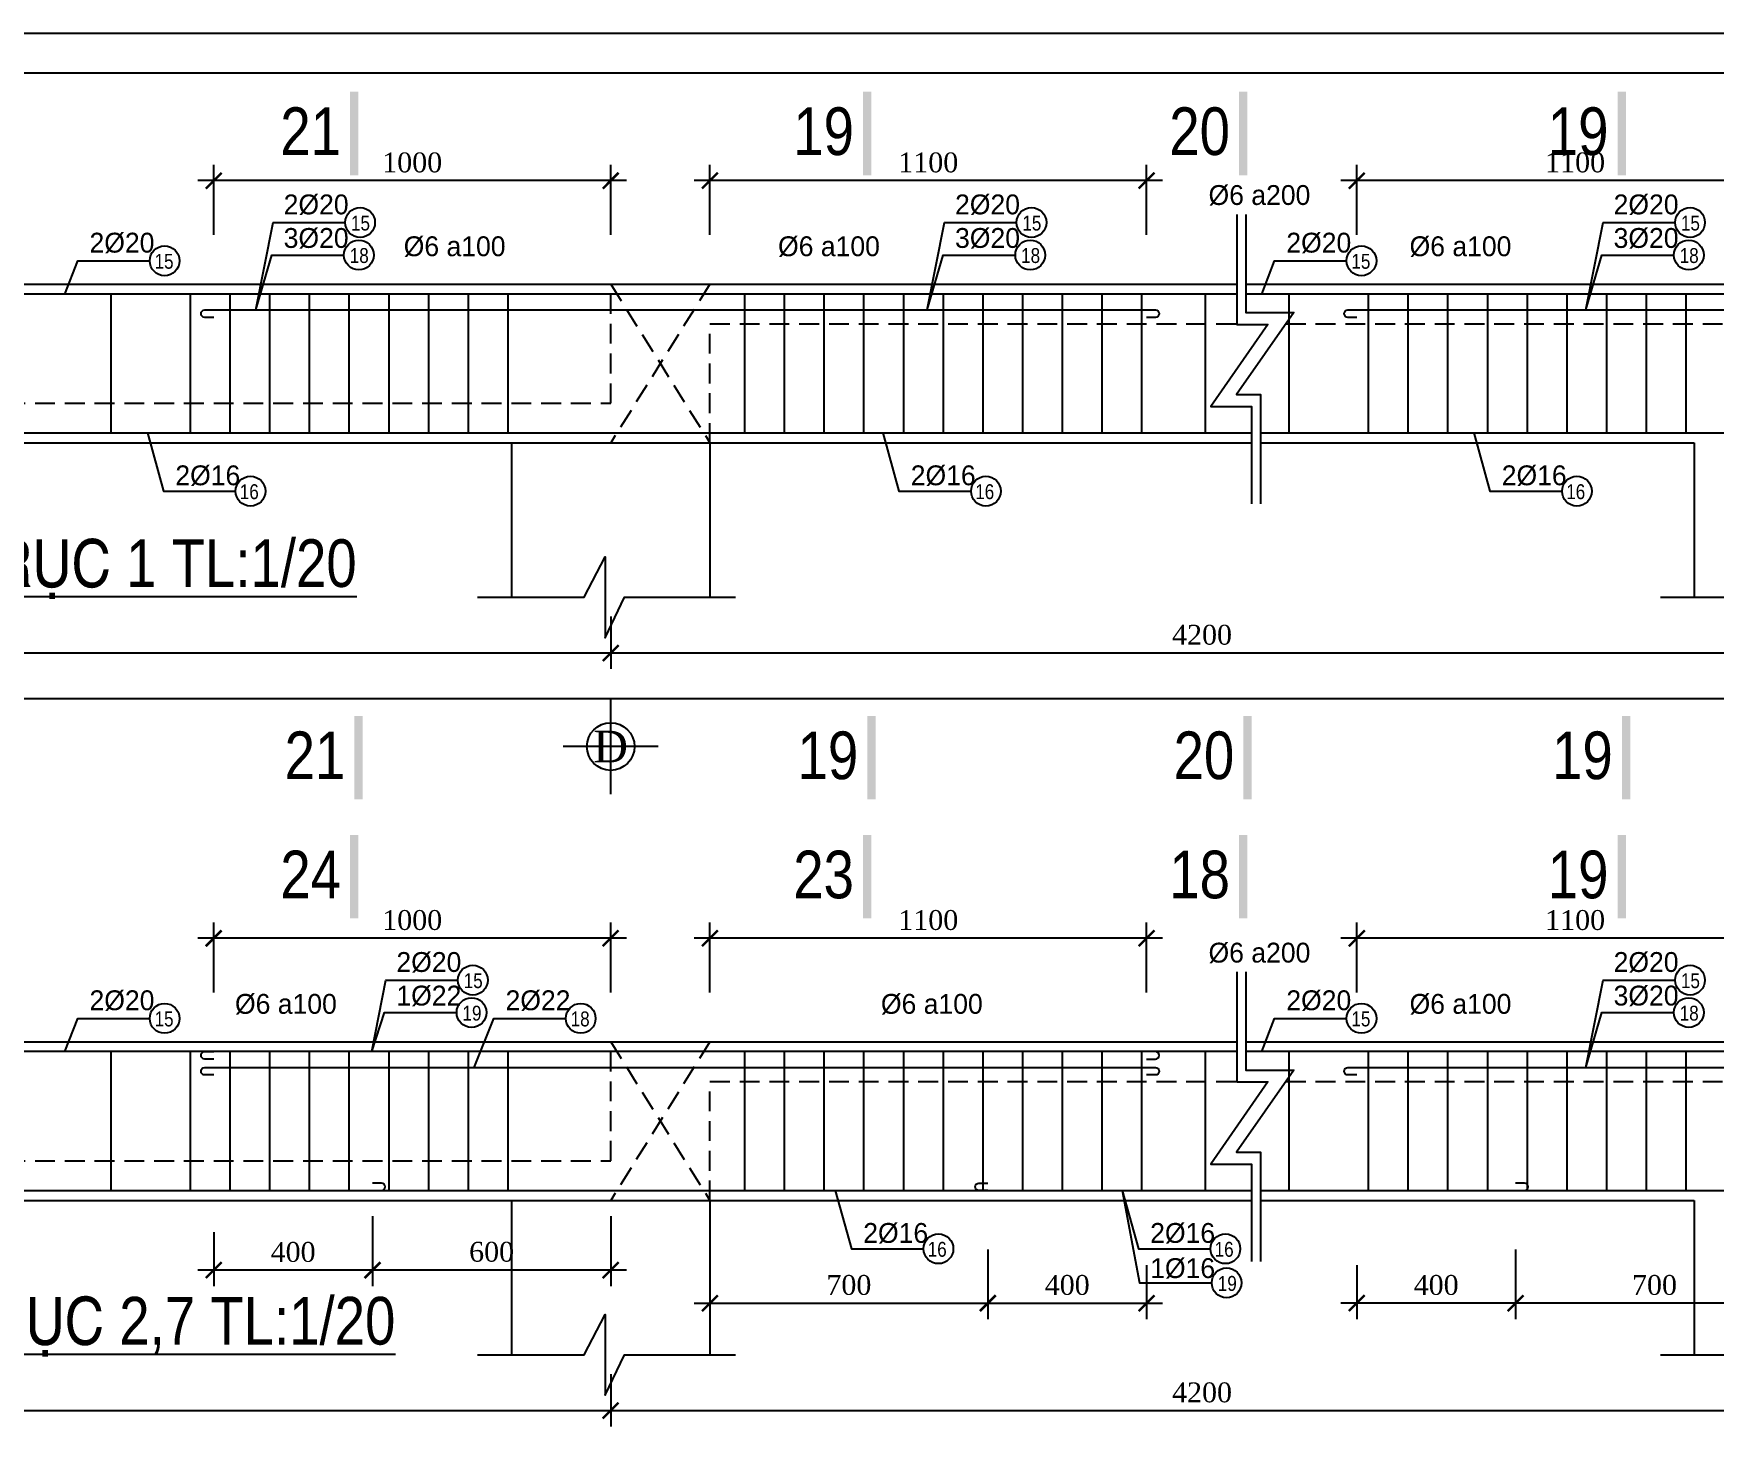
# Model space of a CAD drawing. Extents: x 394 to 4263, y -2056 to 752.
# Drawn here: x 3869.5 to 4081.2, y 574.6 to 751.9 of the extents above; entities that cross this region are included whole.
import ezdxf
from ezdxf.enums import TextEntityAlignment as Align

# ---------------------------------------------------------------- set-up
doc = ezdxf.new("R2010")
doc.units = 0
doc.header["$MEASUREMENT"] = 0
doc.linetypes.add('CENTER2', pattern=[1.125, 0.75, -0.125, 0.125, -0.125])
doc.linetypes.add('HIDDEN', pattern=[0.375, 0.25, -0.125])
doc.layers.get('0').update_dxf_attribs({"linetype": 'CONTINUOUS'})
doc.layers.get('DEFPOINTS').update_dxf_attribs({"linetype": 'CONTINUOUS'})
for name, color, linetype in [('DAI', 3, 'CONTINUOUS'), ('DIM', 1, 'CONTINUOUS'), ('DUT', 7, 'CENTER2'), ('MOTAAR', 1, 'CONTINUOUS'), ('TEXT', 7, 'CONTINUOUS'), ('THEP', 6, 'CONTINUOUS'), ('TU1', 9, 'CONTINUOUS'), ('TUONG', 7, 'CONTINUOUS')]:
    doc.layers.add(name, color=color, linetype=linetype)
doc.styles.add('DIM-NEW', font='')
doc.styles.add('style1', font='')
doc.styles.add('T2', font='')
doc.styles.get('DIM-NEW').set_extended_font_data('VNI-Helve-Condense')
doc.styles.get('style1').set_extended_font_data('VNI-Goudy')
doc.styles.get('T2').set_extended_font_data('VNI-Times')
doc.dimstyles.new('TL20', dxfattribs={"dimtxt": 2.5, "dimasz": 2, "dimexe": 2, "dimexo": 2, "dimgap": 1, "dimtad": 1, "dimdec": 0, "dimlfac": 20, "dimzin": 0, "dimdsep": 46, "dimtxsty": 'T2', "dimblk": 'ARCHTICK', "dimcen": 2.5, "dimdle": 2, "dimclrd": 1, "dimclre": 1, "dimclrt": 2, "dimadec": 0, "dimazin": 0, "dimtfac": 1, "dimtdec": 0, "dimtix": 1, "dimtofl": 0, "dimtmove": 0, "dimatfit": 0, "dimldrblk": 'ARCHTICK', "dimfxl": 1, "dimtolj": 1, "dimtzin": 0, "dimlwd": -1, "dimlwe": -1, "dimarcsym": 0})

# ---------------------------------------------------------------- blocks, each defined once
blk = doc.blocks.new('_ARCHTICK')
at = {"color": 0, "linetype": 'ByBlock', "const_width": 0.15}
blk.add_lwpolyline([(-0.5, -0.5), (0.5, 0.5)], dxfattribs=at)
blk = doc.blocks.new('*D4')
at = {"layer": 'DEFPOINTS', "color": 0, "transparency": 16777216}
for p in [(4036.2, 733.36), (4036.2, 724.55), (4091.2, 724.55)]:
    blk.add_point(p, dxfattribs=at)
at = {"layer": 'TUONG', "color": 1, "transparency": 16777216}
for p, q in [((4036.2, 726.55), (4036.2, 735.36)), ((4091.2, 726.55), (4091.2, 735.36)), ((4093.2, 733.36), (4034.2, 733.36))]:
    blk.add_line(p, q, dxfattribs=at)
at = {"layer": 'TUONG', "color": 1, "transparency": 16777216, "xscale": 2, "yscale": 2, "zscale": 2, "rotation": 180}
blk.add_blockref('_ARCHTICK', (4036.2, 733.36), dxfattribs=at)
at = {"layer": 'TUONG', "color": 1, "transparency": 16777216, "xscale": 2, "yscale": 2, "zscale": 2}
blk.add_blockref('_ARCHTICK', (4091.2, 733.36), dxfattribs=at)
at = {"layer": 'TUONG', "color": 2, "transparency": 16777216, "insert": (4063.7, 735.64), "char_height": 2.5, "attachment_point": 5, "style": 'T2'}
blk.add_mtext('\\A1;1100', dxfattribs=at)
blk = doc.blocks.new('*D3')
at = {"layer": 'DEFPOINTS', "color": 0, "transparency": 16777216}
for p in [(3892.23, 733.36), (3892.23, 724.55), (3942.23, 724.55)]:
    blk.add_point(p, dxfattribs=at)
at = {"layer": 'TUONG', "color": 1, "transparency": 16777216}
for p, q in [((3892.23, 726.55), (3892.23, 735.36)), ((3942.23, 726.55), (3942.23, 735.36)), ((3944.23, 733.36), (3890.23, 733.36))]:
    blk.add_line(p, q, dxfattribs=at)
at = {"layer": 'TUONG', "color": 1, "transparency": 16777216, "xscale": 2, "yscale": 2, "zscale": 2, "rotation": 180}
blk.add_blockref('_ARCHTICK', (3892.23, 733.36), dxfattribs=at)
at = {"layer": 'TUONG', "color": 1, "transparency": 16777216, "xscale": 2, "yscale": 2, "zscale": 2}
blk.add_blockref('_ARCHTICK', (3942.23, 733.36), dxfattribs=at)
at = {"layer": 'TUONG', "color": 2, "transparency": 16777216, "insert": (3917.23, 735.64), "char_height": 2.5, "attachment_point": 5, "style": 'T2'}
blk.add_mtext('\\A1;1000', dxfattribs=at)
blk = doc.blocks.new('*D2')
at = {"layer": 'DEFPOINTS', "color": 0, "transparency": 16777216}
for p in [(3954.73, 733.36), (3954.73, 724.55), (4009.73, 724.55)]:
    blk.add_point(p, dxfattribs=at)
at = {"layer": 'TUONG', "color": 1, "transparency": 16777216}
for p, q in [((3954.73, 726.55), (3954.73, 735.36)), ((4009.73, 726.55), (4009.73, 735.36)), ((4011.73, 733.36), (3952.73, 733.36))]:
    blk.add_line(p, q, dxfattribs=at)
at = {"layer": 'TUONG', "color": 1, "transparency": 16777216, "xscale": 2, "yscale": 2, "zscale": 2, "rotation": 180}
blk.add_blockref('_ARCHTICK', (3954.73, 733.36), dxfattribs=at)
at = {"layer": 'TUONG', "color": 1, "transparency": 16777216, "xscale": 2, "yscale": 2, "zscale": 2}
blk.add_blockref('_ARCHTICK', (4009.73, 733.36), dxfattribs=at)
at = {"layer": 'TUONG', "color": 2, "transparency": 16777216, "insert": (3982.23, 735.64), "char_height": 2.5, "attachment_point": 5, "style": 'T2'}
blk.add_mtext('\\A1;1100', dxfattribs=at)
blk = doc.blocks.new('truc2')
at = {"layer": 'MOTAAR'}
for p, q in [((0, -15), (0, 0)), ((7.5, -7.5), (-7.5, -7.5))]:
    blk.add_line(p, q, dxfattribs=at)
blk.add_lwpolyline([(0, -3.5), (0, -1.84)], dxfattribs=at)
blk.add_circle((0, -7.5), 3.75, dxfattribs=at)
at = {"layer": 'TEXT', "style": 'T2'}
blk.add_attdef('1', text='', height=5, dxfattribs=at).set_placement((0, -7.5), align=Align.MIDDLE_CENTER)
blk = doc.blocks.new('*D10')
at = {"layer": 'DEFPOINTS', "color": 0, "transparency": 16777216}
for p in [(3942.23, 680.47), (4091.2, 680.47), (4091.2, 673.87)]:
    blk.add_point(p, dxfattribs=at)
at = {"layer": 'TUONG', "color": 1, "transparency": 16777216}
for p, q in [((3942.23, 678.47), (3942.23, 671.87)), ((4091.2, 678.47), (4091.2, 671.87)), ((3940.23, 673.87), (4093.2, 673.87))]:
    blk.add_line(p, q, dxfattribs=at)
at = {"layer": 'TUONG', "color": 1, "transparency": 16777216, "xscale": 2, "yscale": 2, "zscale": 2, "rotation": 180}
blk.add_blockref('_ARCHTICK', (3942.23, 673.87), dxfattribs=at)
at = {"layer": 'TUONG', "color": 1, "transparency": 16777216, "xscale": 2, "yscale": 2, "zscale": 2}
blk.add_blockref('_ARCHTICK', (4091.2, 673.87), dxfattribs=at)
at = {"layer": 'TUONG', "color": 2, "transparency": 16777216, "insert": (4016.71, 676.15), "char_height": 2.5, "attachment_point": 5, "style": 'T2'}
blk.add_mtext('\\A1;4200', dxfattribs=at)
blk = doc.blocks.new('*D9')
at = {"layer": 'DEFPOINTS', "color": 0, "transparency": 16777216}
for p in [(3742.23, 680.47), (3942.23, 680.47), (3942.23, 673.87)]:
    blk.add_point(p, dxfattribs=at)
at = {"layer": 'TUONG', "color": 1, "transparency": 16777216}
for p, q in [((3742.23, 678.47), (3742.23, 671.87)), ((3942.23, 678.47), (3942.23, 671.87)), ((3740.23, 673.87), (3944.23, 673.87))]:
    blk.add_line(p, q, dxfattribs=at)
at = {"layer": 'TUONG', "color": 1, "transparency": 16777216, "xscale": 2, "yscale": 2, "zscale": 2, "rotation": 180}
blk.add_blockref('_ARCHTICK', (3742.23, 673.87), dxfattribs=at)
at = {"layer": 'TUONG', "color": 1, "transparency": 16777216, "xscale": 2, "yscale": 2, "zscale": 2}
blk.add_blockref('_ARCHTICK', (3942.23, 673.87), dxfattribs=at)
at = {"layer": 'TUONG', "color": 2, "transparency": 16777216, "insert": (3842.23, 676.15), "char_height": 2.5, "attachment_point": 5, "style": 'T2'}
blk.add_mtext('\\A1;4000', dxfattribs=at)
blk = doc.blocks.new('*D19')
at = {"layer": 'DEFPOINTS', "color": 0, "transparency": 16777216}
for p in [(3433.65, 677.79), (4251.92, 677.79), (3433.65, 668.09)]:
    blk.add_point(p, dxfattribs=at)
at = {"layer": 'TUONG', "color": 1, "transparency": 16777216}
for p, q in [((3433.65, 675.79), (3433.65, 666.09)), ((4251.92, 675.79), (4251.92, 666.09)), ((4253.92, 668.09), (3431.65, 668.09))]:
    blk.add_line(p, q, dxfattribs=at)
at = {"layer": 'TUONG', "color": 1, "transparency": 16777216, "xscale": 2, "yscale": 2, "zscale": 2, "rotation": 180}
blk.add_blockref('_ARCHTICK', (3433.65, 668.09), dxfattribs=at)
at = {"layer": 'TUONG', "color": 1, "transparency": 16777216, "xscale": 2, "yscale": 2, "zscale": 2}
blk.add_blockref('_ARCHTICK', (4251.92, 668.09), dxfattribs=at)
at = {"layer": 'TUONG', "color": 2, "transparency": 16777216, "insert": (3842.78, 670.37), "char_height": 2.5, "attachment_point": 5, "style": 'T2'}
blk.add_mtext('\\A1;20800', dxfattribs=at)
blk = doc.blocks.new('*D51')
at = {"layer": 'DEFPOINTS', "color": 0, "transparency": 16777216}
for p in [(3433.65, 582.37), (4251.92, 582.37), (3433.65, 572.67)]:
    blk.add_point(p, dxfattribs=at)
at = {"layer": 'TUONG', "color": 1, "transparency": 16777216}
for p, q in [((3433.65, 580.37), (3433.65, 570.67)), ((4251.92, 580.37), (4251.92, 570.67)), ((4253.92, 572.67), (3431.65, 572.67))]:
    blk.add_line(p, q, dxfattribs=at)
at = {"layer": 'TUONG', "color": 1, "transparency": 16777216, "xscale": 2, "yscale": 2, "zscale": 2, "rotation": 180}
blk.add_blockref('_ARCHTICK', (3433.65, 572.67), dxfattribs=at)
at = {"layer": 'TUONG', "color": 1, "transparency": 16777216, "xscale": 2, "yscale": 2, "zscale": 2}
blk.add_blockref('_ARCHTICK', (4251.92, 572.67), dxfattribs=at)
at = {"layer": 'TUONG', "color": 2, "transparency": 16777216, "insert": (3842.78, 574.95), "char_height": 2.5, "attachment_point": 5, "style": 'T2'}
blk.add_mtext('\\A1;20800', dxfattribs=at)
blk = doc.blocks.new('*D48')
at = {"layer": 'DEFPOINTS', "color": 0, "transparency": 16777216}
for p in [(3742.23, 585.06), (3942.23, 585.06), (3942.23, 578.45)]:
    blk.add_point(p, dxfattribs=at)
at = {"layer": 'TUONG', "color": 1, "transparency": 16777216}
for p, q in [((3742.23, 583.06), (3742.23, 576.45)), ((3942.23, 583.06), (3942.23, 576.45)), ((3740.23, 578.45), (3944.23, 578.45))]:
    blk.add_line(p, q, dxfattribs=at)
at = {"layer": 'TUONG', "color": 1, "transparency": 16777216, "xscale": 2, "yscale": 2, "zscale": 2, "rotation": 180}
blk.add_blockref('_ARCHTICK', (3742.23, 578.45), dxfattribs=at)
at = {"layer": 'TUONG', "color": 1, "transparency": 16777216, "xscale": 2, "yscale": 2, "zscale": 2}
blk.add_blockref('_ARCHTICK', (3942.23, 578.45), dxfattribs=at)
at = {"layer": 'TUONG', "color": 2, "transparency": 16777216, "insert": (3842.23, 580.73), "char_height": 2.5, "attachment_point": 5, "style": 'T2'}
blk.add_mtext('\\A1;4000', dxfattribs=at)
blk = doc.blocks.new('*D47')
at = {"layer": 'DEFPOINTS', "color": 0, "transparency": 16777216}
for p in [(3942.23, 585.06), (4091.2, 585.06), (4091.2, 578.45)]:
    blk.add_point(p, dxfattribs=at)
at = {"layer": 'TUONG', "color": 1, "transparency": 16777216}
for p, q in [((3942.23, 583.06), (3942.23, 576.45)), ((4091.2, 583.06), (4091.2, 576.45)), ((3940.23, 578.45), (4093.2, 578.45))]:
    blk.add_line(p, q, dxfattribs=at)
at = {"layer": 'TUONG', "color": 1, "transparency": 16777216, "xscale": 2, "yscale": 2, "zscale": 2, "rotation": 180}
blk.add_blockref('_ARCHTICK', (3942.23, 578.45), dxfattribs=at)
at = {"layer": 'TUONG', "color": 1, "transparency": 16777216, "xscale": 2, "yscale": 2, "zscale": 2}
blk.add_blockref('_ARCHTICK', (4091.2, 578.45), dxfattribs=at)
at = {"layer": 'TUONG', "color": 2, "transparency": 16777216, "insert": (4016.71, 580.73), "char_height": 2.5, "attachment_point": 5, "style": 'T2'}
blk.add_mtext('\\A1;4200', dxfattribs=at)
blk = doc.blocks.new('*D38')
at = {"layer": 'DEFPOINTS', "color": 0, "transparency": 16777216}
for p in [(3954.73, 637.94), (3954.73, 629.13), (4009.73, 629.13)]:
    blk.add_point(p, dxfattribs=at)
at = {"layer": 'TUONG', "color": 1, "transparency": 16777216}
for p, q in [((3954.73, 631.13), (3954.73, 639.94)), ((4009.73, 631.13), (4009.73, 639.94)), ((4011.73, 637.94), (3952.73, 637.94))]:
    blk.add_line(p, q, dxfattribs=at)
at = {"layer": 'TUONG', "color": 1, "transparency": 16777216, "xscale": 2, "yscale": 2, "zscale": 2, "rotation": 180}
blk.add_blockref('_ARCHTICK', (3954.73, 637.94), dxfattribs=at)
at = {"layer": 'TUONG', "color": 1, "transparency": 16777216, "xscale": 2, "yscale": 2, "zscale": 2}
blk.add_blockref('_ARCHTICK', (4009.73, 637.94), dxfattribs=at)
at = {"layer": 'TUONG', "color": 2, "transparency": 16777216, "insert": (3982.23, 640.22), "char_height": 2.5, "attachment_point": 5, "style": 'T2'}
blk.add_mtext('\\A1;1100', dxfattribs=at)
blk = doc.blocks.new('*D37')
at = {"layer": 'DEFPOINTS', "color": 0, "transparency": 16777216}
for p in [(3892.23, 637.94), (3892.23, 629.13), (3942.23, 629.13)]:
    blk.add_point(p, dxfattribs=at)
at = {"layer": 'TUONG', "color": 1, "transparency": 16777216}
for p, q in [((3892.23, 631.13), (3892.23, 639.94)), ((3942.23, 631.13), (3942.23, 639.94)), ((3944.23, 637.94), (3890.23, 637.94))]:
    blk.add_line(p, q, dxfattribs=at)
at = {"layer": 'TUONG', "color": 1, "transparency": 16777216, "xscale": 2, "yscale": 2, "zscale": 2, "rotation": 180}
blk.add_blockref('_ARCHTICK', (3892.23, 637.94), dxfattribs=at)
at = {"layer": 'TUONG', "color": 1, "transparency": 16777216, "xscale": 2, "yscale": 2, "zscale": 2}
blk.add_blockref('_ARCHTICK', (3942.23, 637.94), dxfattribs=at)
at = {"layer": 'TUONG', "color": 2, "transparency": 16777216, "insert": (3917.23, 640.22), "char_height": 2.5, "attachment_point": 5, "style": 'T2'}
blk.add_mtext('\\A1;1000', dxfattribs=at)
blk = doc.blocks.new('*D36')
at = {"layer": 'DEFPOINTS', "color": 0, "transparency": 16777216}
for p in [(4036.2, 637.94), (4036.2, 629.13), (4091.2, 629.13)]:
    blk.add_point(p, dxfattribs=at)
at = {"layer": 'TUONG', "color": 1, "transparency": 16777216}
for p, q in [((4036.2, 631.13), (4036.2, 639.94)), ((4091.2, 631.13), (4091.2, 639.94)), ((4093.2, 637.94), (4034.2, 637.94))]:
    blk.add_line(p, q, dxfattribs=at)
at = {"layer": 'TUONG', "color": 1, "transparency": 16777216, "xscale": 2, "yscale": 2, "zscale": 2, "rotation": 180}
blk.add_blockref('_ARCHTICK', (4036.2, 637.94), dxfattribs=at)
at = {"layer": 'TUONG', "color": 1, "transparency": 16777216, "xscale": 2, "yscale": 2, "zscale": 2}
blk.add_blockref('_ARCHTICK', (4091.2, 637.94), dxfattribs=at)
at = {"layer": 'TUONG', "color": 2, "transparency": 16777216, "insert": (4063.7, 640.22), "char_height": 2.5, "attachment_point": 5, "style": 'T2'}
blk.add_mtext('\\A1;1100', dxfattribs=at)
blk = doc.blocks.new('*D140')
at = {"layer": 'DEFPOINTS', "color": 0, "transparency": 16777216}
for p in [(3892.23, 602.93), (3912.23, 602.93), (3892.23, 596.14)]:
    blk.add_point(p, dxfattribs=at)
at = {"layer": 'TUONG', "color": 1, "transparency": 16777216}
for p, q in [((3892.23, 600.93), (3892.23, 594.14)), ((3912.23, 600.93), (3912.23, 594.14)), ((3914.23, 596.14), (3890.23, 596.14))]:
    blk.add_line(p, q, dxfattribs=at)
at = {"layer": 'TUONG', "color": 1, "transparency": 16777216, "xscale": 2, "yscale": 2, "zscale": 2, "rotation": 180}
blk.add_blockref('_ARCHTICK', (3892.23, 596.14), dxfattribs=at)
at = {"layer": 'TUONG', "color": 1, "transparency": 16777216, "xscale": 2, "yscale": 2, "zscale": 2}
blk.add_blockref('_ARCHTICK', (3912.23, 596.14), dxfattribs=at)
at = {"layer": 'TUONG', "color": 2, "transparency": 16777216, "insert": (3902.23, 598.42), "char_height": 2.5, "attachment_point": 5, "style": 'T2'}
blk.add_mtext('\\A1;400', dxfattribs=at)
blk = doc.blocks.new('*D141')
at = {"layer": 'DEFPOINTS', "color": 0, "transparency": 16777216}
for p in [(3912.23, 604.93), (3942.23, 604.93), (3912.23, 596.14)]:
    blk.add_point(p, dxfattribs=at)
at = {"layer": 'TUONG', "color": 1, "transparency": 16777216}
for p, q in [((3912.23, 602.93), (3912.23, 594.14)), ((3942.23, 602.93), (3942.23, 594.14)), ((3944.23, 596.14), (3910.23, 596.14))]:
    blk.add_line(p, q, dxfattribs=at)
at = {"layer": 'TUONG', "color": 1, "transparency": 16777216, "xscale": 2, "yscale": 2, "zscale": 2, "rotation": 180}
blk.add_blockref('_ARCHTICK', (3912.23, 596.14), dxfattribs=at)
at = {"layer": 'TUONG', "color": 1, "transparency": 16777216, "xscale": 2, "yscale": 2, "zscale": 2}
blk.add_blockref('_ARCHTICK', (3942.23, 596.14), dxfattribs=at)
at = {"layer": 'TUONG', "color": 2, "transparency": 16777216, "insert": (3927.23, 598.44), "char_height": 2.5, "attachment_point": 5, "style": 'T2'}
blk.add_mtext('\\A1;600', dxfattribs=at)
blk = doc.blocks.new('*D143')
at = {"layer": 'DEFPOINTS', "color": 0, "transparency": 16777216}
for p in [(3989.73, 598.76), (4009.73, 598.76), (4009.73, 591.98)]:
    blk.add_point(p, dxfattribs=at)
at = {"layer": 'TUONG', "color": 1, "transparency": 16777216}
for p, q in [((3989.73, 596.76), (3989.73, 589.98)), ((4009.73, 596.76), (4009.73, 589.98)), ((3987.73, 591.98), (4011.73, 591.98))]:
    blk.add_line(p, q, dxfattribs=at)
at = {"layer": 'TUONG', "color": 1, "transparency": 16777216, "xscale": 2, "yscale": 2, "zscale": 2, "rotation": 180}
blk.add_blockref('_ARCHTICK', (3989.73, 591.98), dxfattribs=at)
at = {"layer": 'TUONG', "color": 1, "transparency": 16777216, "xscale": 2, "yscale": 2, "zscale": 2}
blk.add_blockref('_ARCHTICK', (4009.73, 591.98), dxfattribs=at)
at = {"layer": 'TUONG', "color": 2, "transparency": 16777216, "insert": (3999.73, 594.26), "char_height": 2.5, "attachment_point": 5, "style": 'T2'}
blk.add_mtext('\\A1;400', dxfattribs=at)
blk = doc.blocks.new('*D142')
at = {"layer": 'DEFPOINTS', "color": 0, "transparency": 16777216}
for p in [(3954.73, 600.76), (3989.73, 600.76), (3989.73, 591.98)]:
    blk.add_point(p, dxfattribs=at)
at = {"layer": 'TUONG', "color": 1, "transparency": 16777216}
for p, q in [((3954.73, 598.76), (3954.73, 589.98)), ((3989.73, 598.76), (3989.73, 589.98)), ((3952.73, 591.98), (3991.73, 591.98))]:
    blk.add_line(p, q, dxfattribs=at)
at = {"layer": 'TUONG', "color": 1, "transparency": 16777216, "xscale": 2, "yscale": 2, "zscale": 2, "rotation": 180}
blk.add_blockref('_ARCHTICK', (3954.73, 591.98), dxfattribs=at)
at = {"layer": 'TUONG', "color": 1, "transparency": 16777216, "xscale": 2, "yscale": 2, "zscale": 2}
blk.add_blockref('_ARCHTICK', (3989.73, 591.98), dxfattribs=at)
at = {"layer": 'TUONG', "color": 2, "transparency": 16777216, "insert": (3972.23, 594.26), "char_height": 2.5, "attachment_point": 5, "style": 'T2'}
blk.add_mtext('\\A1;700', dxfattribs=at)
blk = doc.blocks.new('*D145')
at = {"layer": 'DEFPOINTS', "color": 0, "transparency": 16777216}
for p in [(4036.2, 598.76), (4056.2, 598.76), (4036.2, 591.98)]:
    blk.add_point(p, dxfattribs=at)
at = {"layer": 'TUONG', "color": 1, "transparency": 16777216}
for p, q in [((4036.2, 596.76), (4036.2, 589.98)), ((4056.2, 596.76), (4056.2, 589.98)), ((4058.2, 591.98), (4034.2, 591.98))]:
    blk.add_line(p, q, dxfattribs=at)
at = {"layer": 'TUONG', "color": 1, "transparency": 16777216, "xscale": 2, "yscale": 2, "zscale": 2, "rotation": 180}
blk.add_blockref('_ARCHTICK', (4036.2, 591.98), dxfattribs=at)
at = {"layer": 'TUONG', "color": 1, "transparency": 16777216, "xscale": 2, "yscale": 2, "zscale": 2}
blk.add_blockref('_ARCHTICK', (4056.2, 591.98), dxfattribs=at)
at = {"layer": 'TUONG', "color": 2, "transparency": 16777216, "insert": (4046.2, 594.26), "char_height": 2.5, "attachment_point": 5, "style": 'T2'}
blk.add_mtext('\\A1;400', dxfattribs=at)
blk = doc.blocks.new('*D144')
at = {"layer": 'DEFPOINTS', "color": 0, "transparency": 16777216}
for p in [(4056.2, 600.76), (4091.2, 600.76), (4056.2, 591.98)]:
    blk.add_point(p, dxfattribs=at)
at = {"layer": 'TUONG', "color": 1, "transparency": 16777216}
for p, q in [((4056.2, 598.76), (4056.2, 589.98)), ((4091.2, 598.76), (4091.2, 589.98)), ((4093.2, 591.98), (4054.2, 591.98))]:
    blk.add_line(p, q, dxfattribs=at)
at = {"layer": 'TUONG', "color": 1, "transparency": 16777216, "xscale": 2, "yscale": 2, "zscale": 2, "rotation": 180}
blk.add_blockref('_ARCHTICK', (4056.2, 591.98), dxfattribs=at)
at = {"layer": 'TUONG', "color": 1, "transparency": 16777216, "xscale": 2, "yscale": 2, "zscale": 2}
blk.add_blockref('_ARCHTICK', (4091.2, 591.98), dxfattribs=at)
at = {"layer": 'TUONG', "color": 2, "transparency": 16777216, "insert": (4073.7, 594.26), "char_height": 2.5, "attachment_point": 5, "style": 'T2'}
blk.add_mtext('\\A1;700', dxfattribs=at)

msp = doc.modelspace()

# ---------------------------------------------------------------- linework, layer by layer
at = {"layer": 'DAI'}
for p, q in [((3879.308, 701.58), (3879.308, 719.08)), ((3889.308, 701.58), (3889.308, 719.08)), ((3894.308, 701.58), (3894.308, 719.08)), ((3899.308, 701.58), (3899.308, 719.08)), ((3904.308, 701.58), (3904.308, 719.08)), ((3909.308, 701.58), (3909.308, 719.08)), ((3914.308, 701.58), (3914.308, 719.08)), ((3919.308, 701.58), (3919.308, 719.08)), ((3924.308, 701.58), (3924.308, 719.08)), ((3929.308, 701.58), (3929.308, 719.08)), ((3959.132, 701.58), (3959.132, 719.08)), ((3964.132, 701.58), (3964.132, 719.08)), ((3969.132, 701.58), (3969.132, 719.08)), ((3974.132, 701.58), (3974.132, 719.08)), ((3979.132, 701.58), (3979.132, 719.08)), ((3984.132, 701.58), (3984.132, 719.08)), ((3989.132, 701.58), (3989.132, 719.08)), ((3994.132, 701.58), (3994.132, 719.08)), ((3999.132, 701.58), (3999.132, 719.08)), ((4004.132, 701.58), (4004.132, 719.08)), ((4009.132, 701.58), (4009.132, 719.08)), ((4017.132, 701.58), (4017.132, 719.08)), ((4027.689, 701.58), (4027.689, 719.08)), ((4037.689, 701.58), (4037.689, 719.08)), ((4042.689, 701.58), (4042.689, 719.08)), ((4047.689, 701.58), (4047.689, 719.08)), ((4052.689, 701.58), (4052.689, 719.08)), ((4057.689, 701.58), (4057.689, 719.08)), ((4062.689, 701.58), (4062.689, 719.08)), ((4067.689, 701.58), (4067.689, 719.08)), ((4072.689, 701.58), (4072.689, 719.08)), ((4077.689, 701.58), (4077.689, 719.08)), ((3879.308, 606.162), (3879.308, 623.662)), ((3889.308, 606.162), (3889.308, 623.662)), ((3894.308, 606.162), (3894.308, 623.662)), ((3899.308, 606.162), (3899.308, 623.662)), ((3904.308, 606.162), (3904.308, 623.662)), ((3909.308, 606.162), (3909.308, 623.662)), ((3914.308, 606.162), (3914.308, 623.662)), ((3919.308, 606.162), (3919.308, 623.662)), ((3924.308, 606.162), (3924.308, 623.662)), ((3929.308, 606.162), (3929.308, 623.662)), ((3959.132, 606.162), (3959.132, 623.662)), ((3964.132, 606.162), (3964.132, 623.662)), ((3969.132, 606.162), (3969.132, 623.662)), ((3974.132, 606.162), (3974.132, 623.662)), ((3979.132, 606.162), (3979.132, 623.662)), ((3984.132, 606.162), (3984.132, 623.662)), ((3989.132, 606.162), (3989.132, 623.662)), ((3994.132, 606.162), (3994.132, 623.662)), ((3999.132, 606.162), (3999.132, 623.662)), ((4004.132, 606.162), (4004.132, 623.662)), ((4009.132, 606.162), (4009.132, 623.662)), ((4017.132, 606.162), (4017.132, 623.662)), ((4027.689, 606.162), (4027.689, 623.662)), ((4037.689, 606.162), (4037.689, 623.662)), ((4042.689, 606.162), (4042.689, 623.662)), ((4047.689, 606.162), (4047.689, 623.662)), ((4052.689, 606.162), (4052.689, 623.662)), ((4057.689, 606.162), (4057.689, 623.662)), ((4062.689, 606.162), (4062.689, 623.662)), ((4067.689, 606.162), (4067.689, 623.662)), ((4072.689, 606.162), (4072.689, 623.662)), ((4077.689, 606.162), (4077.689, 623.662))]:
    msp.add_line(p, q, dxfattribs=at)
at = {"layer": 'DUT', "linetype": 'HIDDEN', "ltscale": 10}
for p, q in [((3942.228, 720.33), (3954.728, 700.33)), ((3954.728, 720.33), (3942.228, 700.33)), ((3954.728, 624.912), (3942.228, 604.912)), ((3942.228, 624.912), (3954.728, 604.912))]:
    msp.add_line(p, q, dxfattribs=at)
for points in [[(3742.228, 720.33), (3742.228, 705.33), (3837.228, 705.33), (3837.228, 715.33), (3847.228, 715.33), (3847.228, 705.33), (3942.228, 705.33), (3942.228, 720.33)], [(3929.728, 700.33), (3929.728, 700.33), (3954.728, 700.33), (3954.728, 715.33), (4021.098, 715.33)], [(4027.273, 715.33), (4091.2, 715.33), (4091.2, 700.33), (4103.7, 700.33), (4103.7, 715.33), (4172.884, 715.33)], [(3742.228, 624.912), (3742.228, 609.912), (3837.228, 609.912), (3837.228, 619.912), (3847.228, 619.912), (3847.228, 609.912), (3942.228, 609.912), (3942.228, 624.912)], [(3929.728, 604.912), (3929.728, 604.912), (3954.728, 604.912), (3954.728, 619.912), (4021.098, 619.912)], [(4027.273, 619.912), (4091.2, 619.912), (4091.2, 604.912), (4103.7, 604.912), (4103.7, 619.912), (4172.884, 619.912)]]:
    msp.add_lwpolyline(points, dxfattribs=at)
at = {"layer": 'TEXT', "ltscale": 10}
msp.add_lwpolyline([(3421.933, 157.88), (4262.933, 157.88), (4262.933, 751.88), (3421.933, 751.88)], close=True, dxfattribs=at)
for points in [[(3909.409, 734.049), (3910.459, 734.049), (3909.409, 744.549), (3910.459, 744.549)], [(3974.016, 734.049), (3975.066, 734.049), (3974.016, 744.549), (3975.066, 744.549)], [(4021.375, 734.049), (4022.425, 734.049), (4021.375, 744.549), (4022.425, 744.549)], [(4069.052, 734.049), (4070.102, 734.049), (4069.052, 744.549), (4070.102, 744.549)], [(3909.949, 655.441), (3910.999, 655.441), (3909.949, 665.941), (3910.999, 665.941)], [(3974.555, 655.441), (3975.605, 655.441), (3974.555, 665.941), (3975.605, 665.941)], [(4021.915, 655.441), (4022.965, 655.441), (4021.915, 665.941), (4022.965, 665.941)], [(4069.591, 655.441), (4070.641, 655.441), (4069.591, 665.941), (4070.641, 665.941)], [(3909.409, 640.433), (3910.459, 640.433), (3909.409, 650.933), (3910.459, 650.933)], [(3974.016, 640.433), (3975.066, 640.433), (3974.016, 650.933), (3975.066, 650.933)], [(4021.375, 640.433), (4022.425, 640.433), (4021.375, 650.933), (4022.425, 650.933)], [(4069.052, 640.433), (4070.102, 640.433), (4069.052, 650.933), (4070.102, 650.933)]]:
    msp.add_trace(points, dxfattribs=at)
at = {"layer": 'THEP', "ltscale": 10}
msp.add_lwpolyline([(3426.933, 162.88), (4257.933, 162.88), (4257.933, 746.88), (3426.933, 746.88)], close=True, dxfattribs=at)
for points in [[(4021.098, 719.08), (3661.242, 719.08)], [(4172.884, 719.08), (4022.244, 719.08)], [(3663.083, 701.58), (4022.939, 701.58)], [(4024.086, 701.58), (4174.725, 701.58)], [(4021.098, 623.662), (3661.242, 623.662)], [(4172.884, 623.662), (4022.244, 623.662)], [(3663.083, 606.162), (4022.939, 606.162)], [(4024.086, 606.162), (4174.725, 606.162)]]:
    msp.add_lwpolyline(points, dxfattribs=at)
for points in [[(3892.228, 716.142), (3891.101, 716.142, -1), (3891.101, 717.08), (3892.228, 717.08), (3953.478, 717.08), (4009.728, 717.08), (4010.856, 717.08, -1), (4010.856, 716.142), (4009.728, 716.142)], [(4036.2, 716.142), (4035.072, 716.142, -1), (4035.072, 717.08), (4036.2, 717.08), (4102.45, 717.08), (4158.7, 717.08), (4159.827, 717.08, -1), (4159.827, 716.142), (4158.7, 716.142)], [(3892.228, 622.724), (3891.101, 622.724, -1), (3891.101, 623.662), (3892.228, 623.662)], [(4009.728, 622.724), (4010.856, 622.724, 1), (4010.856, 623.662), (4009.728, 623.662)], [(3892.228, 620.724), (3891.101, 620.724, -1), (3891.101, 621.662), (3892.228, 621.662), (3953.478, 621.662), (4009.728, 621.662), (4010.856, 621.662, -1), (4010.856, 620.724), (4009.728, 620.724)], [(4036.2, 620.724), (4035.072, 620.724, -1), (4035.072, 621.662), (4036.2, 621.662), (4102.45, 621.662), (4158.7, 621.662), (4159.827, 621.662, -1), (4159.827, 620.724), (4158.7, 620.724)], [(3912.228, 606.162), (3913.356, 606.162, 1), (3913.356, 607.099), (3912.228, 607.099)], [(3989.728, 606.162), (3988.601, 606.162, -1), (3988.601, 607.099), (3989.728, 607.099)], [(4056.2, 606.162), (4057.327, 606.162, 1), (4057.327, 607.099), (4056.2, 607.099)]]:
    msp.add_lwpolyline(points, format="xyb", dxfattribs=at)
at = {"layer": 'TU1', "lineweight": -2, "ltscale": 10}
for points in [[(3897.545, 717.08), (3899.716, 728.087), (3908.792, 728.087)], [(3982.105, 717.08), (3984.277, 728.087), (3993.352, 728.087)], [(4065.053, 717.08), (4067.225, 728.087), (4076.3, 728.087)], [(3873.483, 719.08), (3875.099, 723.269), (3884.174, 723.269)], [(3897.545, 717.08), (3899.561, 723.996), (3908.637, 723.996)], [(3982.105, 717.08), (3984.122, 723.996), (3993.197, 723.996)], [(4024.225, 719.08), (4025.841, 723.269), (4034.916, 723.269)], [(4065.053, 717.08), (4067.07, 723.996), (4076.145, 723.996)], [(3883.879, 701.58), (3885.916, 694.253), (3894.991, 694.253)], [(3976.506, 701.58), (3978.543, 694.253), (3987.619, 694.253)], [(4050.944, 701.58), (4052.98, 694.253), (4062.056, 694.253)], [(3912.137, 623.662), (3913.914, 632.668), (3922.989, 632.668)], [(4065.053, 621.662), (4067.225, 632.668), (4076.3, 632.668)], [(3873.483, 623.662), (3875.099, 627.851), (3884.174, 627.851)], [(3912.137, 623.662), (3913.759, 628.578), (3922.834, 628.578)], [(3925.03, 621.662), (3927.503, 627.851), (3936.578, 627.851)], [(4024.225, 623.662), (4025.841, 627.851), (4034.916, 627.851)], [(4065.053, 621.662), (4067.07, 628.578), (4076.145, 628.578)], [(3970.522, 606.162), (3972.559, 598.835), (3981.634, 598.835)], [(4006.663, 606.162), (4008.855, 594.541), (4017.93, 594.541)], [(4006.663, 606.162), (4008.7, 598.835), (4017.775, 598.835)]]:
    msp.add_lwpolyline(points, dxfattribs=at)
at = {"layer": 'TU1', "ltscale": 10}
for centre in [(3910.667, 728.087), (3995.227, 728.087), (4078.175, 728.087), (3886.049, 723.269), (3910.512, 723.996), (3995.072, 723.996), (4036.791, 723.269), (4078.02, 723.996), (3896.866, 694.253), (3989.494, 694.253), (4063.931, 694.253), (3924.864, 632.668), (4078.175, 632.668), (3886.049, 627.851), (3924.709, 628.578), (3938.453, 627.851), (4036.791, 627.851), (4078.02, 628.578), (3983.509, 598.835), (4019.65, 598.835), (4019.805, 594.541)]:
    msp.add_circle(centre, 1.875, dxfattribs=at)
at = {"layer": 'TUONG'}
for p, q in [((3661.242, 720.33), (4021.098, 720.33)), ((4022.244, 720.33), (4172.884, 720.33)), ((3742.228, 700.33), (3929.728, 700.33)), ((3929.728, 700.33), (4022.939, 700.33)), ((3929.728, 700.33), (3929.728, 680.882)), ((3954.728, 700.33), (3954.728, 680.882)), ((4024.086, 700.33), (4078.7, 700.33)), ((4078.7, 700.33), (4078.7, 680.882)), ((3661.242, 624.912), (4021.098, 624.912)), ((3742.228, 624.912), (3942.228, 624.912)), ((4022.244, 624.912), (4172.884, 624.912)), ((3742.228, 604.912), (3929.728, 604.912)), ((3929.728, 604.912), (3929.728, 585.463)), ((3929.728, 604.912), (4022.939, 604.912)), ((3954.728, 604.912), (3954.728, 585.463)), ((4024.086, 604.912), (4078.7, 604.912)), ((4078.7, 604.912), (4078.7, 585.463))]:
    msp.add_line(p, q, dxfattribs=at)
for points in [[(4021.098, 729.111), (4021.098, 715.258), (4025.013, 715.258), (4017.806, 704.922), (4022.939, 704.922), (4022.939, 692.669)], [(4022.244, 729.111), (4022.244, 716.758), (4028.268, 716.758), (4021.061, 706.422), (4024.086, 706.422), (4024.086, 692.669)], [(3925.467, 680.882), (3938.885, 680.882), (3941.541, 685.964), (3941.541, 675.799), (3943.975, 680.882), (3957.937, 680.882)], [(4074.438, 680.882), (4087.857, 680.882), (4090.512, 685.964), (4090.512, 675.799), (4092.946, 680.882), (4106.909, 680.882)], [(4021.098, 633.693), (4021.098, 619.839), (4025.013, 619.839), (4017.806, 609.504), (4022.939, 609.504), (4022.939, 597.25)], [(4022.244, 633.693), (4022.244, 621.339), (4028.268, 621.339), (4021.061, 611.004), (4024.086, 611.004), (4024.086, 597.25)], [(3925.467, 585.463), (3938.885, 585.463), (3941.541, 590.546), (3941.541, 580.38), (3943.975, 585.463), (3957.937, 585.463)], [(4074.438, 585.463), (4087.857, 585.463), (4090.512, 590.546), (4090.512, 580.38), (4092.946, 585.463), (4106.909, 585.463)]]:
    msp.add_lwpolyline(points, dxfattribs=at)

# ---------------------------------------------------------------- block references
at = {"layer": 'DIM', "ltscale": 10, "xscale": 0.8000000000000002, "yscale": 0.8000000000000002, "zscale": 0.8000000000000002}
msp.add_blockref('truc2', (3942.228, 668.09), dxfattribs=at).add_auto_attribs({'1': 'D'})

# ---------------------------------------------------------------- texts
at = {"layer": 'TEXT', "ltscale": 10}
for s, height, style, p in [('21', 6, 'DIM-NEW', (3900.62, 736.59)), ('19', 6, 'DIM-NEW', (3965.226, 736.59)), ('20', 6, 'DIM-NEW', (4012.586, 736.59)), ('19', 6, 'DIM-NEW', (4060.262, 736.59)), ('%%2546 a200', 2.5, 'style1', (4017.53, 730.3)), ('2%%25420', 2.5, 'style1', (3901.042, 729.118)), ('2%%25420', 2.5, 'style1', (3985.603, 729.118)), ('2%%25420', 2.5, 'style1', (4068.551, 729.118)), ('15', 1.875, 'DIM-NEW', (3909.522, 727.08)), ('15', 1.875, 'DIM-NEW', (3994.083, 727.08)), ('15', 1.875, 'DIM-NEW', (4077.031, 727.08)), ('2%%25420', 2.5, 'style1', (3876.585, 724.301)), ('3%%25420', 2.5, 'style1', (3901.042, 724.891)), ('%%2546 a100', 2.5, 'style1', (3916.162, 723.848)), ('%%2546 a100', 2.5, 'style1', (3963.31, 723.848)), ('3%%25420', 2.5, 'style1', (3985.603, 724.891)), ('2%%25420', 2.5, 'style1', (4027.327, 724.301)), ('%%2546 a100', 2.5, 'style1', (4042.853, 723.848)), ('3%%25420', 2.5, 'style1', (4068.551, 724.891)), ('15', 1.875, 'DIM-NEW', (3884.784, 722.263)), ('18', 1.875, 'DIM-NEW', (3909.367, 722.99)), ('18', 1.875, 'DIM-NEW', (3993.928, 722.99)), ('15', 1.875, 'DIM-NEW', (4035.526, 722.263)), ('18', 1.875, 'DIM-NEW', (4076.876, 722.99)), ('2%%25416', 2.5, 'style1', (3887.396, 694.997)), ('2%%25416', 2.5, 'style1', (3980.024, 694.997)), ('2%%25416', 2.5, 'style1', (4054.461, 694.997)), ('16', 1.875, 'DIM-NEW', (3895.519, 693.247)), ('16', 1.875, 'DIM-NEW', (3988.146, 693.247)), ('16', 1.875, 'DIM-NEW', (4062.584, 693.247)), ('21', 6, 'DIM-NEW', (3901.159, 657.982)), ('19', 6, 'DIM-NEW', (3965.766, 657.982)), ('20', 6, 'DIM-NEW', (4013.125, 657.982)), ('19', 6, 'DIM-NEW', (4060.802, 657.982)), ('24', 6, 'DIM-NEW', (3900.62, 642.975)), ('23', 6, 'DIM-NEW', (3965.226, 642.975)), ('18', 6, 'DIM-NEW', (4012.586, 642.975)), ('19', 6, 'DIM-NEW', (4060.262, 642.975)), ('%%2546 a200', 2.5, 'style1', (4017.53, 634.881)), ('2%%25420', 2.5, 'style1', (3915.24, 633.7)), ('2%%25420', 2.5, 'style1', (4068.551, 633.7)), ('15', 1.875, 'DIM-NEW', (3923.72, 631.662)), ('15', 1.875, 'DIM-NEW', (4077.031, 631.662)), ('2%%25420', 2.5, 'style1', (3876.585, 628.882)), ('%%2546 a100', 2.5, 'style1', (3894.912, 628.429)), ('1%%25422', 2.5, 'style1', (3915.24, 629.473)), ('2%%25422', 2.5, 'style1', (3928.989, 628.882)), ('%%2546 a100', 2.5, 'style1', (3976.267, 628.429)), ('2%%25420', 2.5, 'style1', (4027.327, 628.882)), ('%%2546 a100', 2.5, 'style1', (4042.853, 628.429)), ('3%%25420', 2.5, 'style1', (4068.551, 629.473)), ('19', 1.875, 'DIM-NEW', (3923.565, 627.571)), ('18', 1.875, 'DIM-NEW', (3937.188, 626.844)), ('18', 1.875, 'DIM-NEW', (4076.876, 627.571)), ('15', 1.875, 'DIM-NEW', (3884.784, 626.844)), ('15', 1.875, 'DIM-NEW', (4035.526, 626.844)), ('2%%25416', 2.5, 'style1', (3974.04, 599.578)), ('2%%25416', 2.5, 'style1', (4010.18, 599.578)), ('16', 1.875, 'DIM-NEW', (3982.162, 597.828)), ('16', 1.875, 'DIM-NEW', (4018.303, 597.828)), ('1%%25416', 2.5, 'style1', (4010.18, 595.149)), ('19', 1.875, 'DIM-NEW', (4018.7, 593.535))]:
    msp.add_text(s, height=height, dxfattribs=dict(at, style=style)).set_placement(p)
at = {"layer": 'TEXT', "style": 'DIM-NEW'}
for s, p in [('%%UMAËT CAÉT BOÁ TRÍ THEÙP DAÀM TRUÏC 1 TL:1/20', (3766.138, 682.188)), ('%%UMAËT CAÉT BOÁ TRÍ THEÙP DAÀM TRUÏC 2,7 TL:1/20', (3765.276, 586.77))]:
    msp.add_text(s, height=6, dxfattribs=at).set_placement(p)

# ---------------------------------------------------------------- dimensions: what is measured, and where the dimension line sits
at = {"layer": 'TUONG'}
for base, p1, p2, picture, middle in [((3892.228, 733.359), (3942.228, 724.55), (3892.228, 724.55), '*D3', (3917.228, 735.638)), ((3954.728, 733.359), (4009.728, 724.55), (3954.728, 724.55), '*D2', (3982.228, 735.638)), ((4036.2, 733.359), (4091.2, 724.55), (4036.2, 724.55), '*D4', (4063.7, 735.638)), ((3892.228, 637.94), (3942.228, 629.131), (3892.228, 629.131), '*D37', (3917.228, 640.22)), ((3954.728, 637.94), (4009.728, 629.131), (3954.728, 629.131), '*D38', (3982.228, 640.22)), ((4036.2, 637.94), (4091.2, 629.131), (4036.2, 629.131), '*D36', (4063.7, 640.22)), ((3912.228, 596.144), (3942.228, 604.93), (3912.228, 604.93), '*D141', (3927.228, 598.438)), ((3892.228, 596.144), (3912.228, 602.93), (3892.228, 602.93), '*D140', (3902.228, 598.423)), ((4056.2, 591.976), (4091.2, 600.762), (4056.2, 600.762), '*D144', (4073.7, 594.255)), ((4036.2, 591.976), (4056.2, 598.762), (4036.2, 598.762), '*D145', (4046.2, 594.255))]:
    dim = msp.add_linear_dim(base=base, p1=p1, p2=p2, angle=180, dimstyle='TL20', dxfattribs=at)
    dim.commit()
    dim.dimension.update_dxf_attribs({"geometry": picture, "text_midpoint": middle})
for base, p1, p2, picture, middle in [((3942.228, 673.867), (3742.228, 680.475), (3942.228, 680.475), '*D9', (3842.228, 676.147)), ((3942.228, 578.448), (3742.228, 585.056), (3942.228, 585.056), '*D48', (3842.228, 580.728))]:
    dim = msp.add_linear_dim(base=base, p1=p1, p2=p2, dimstyle='TL20', override={"dimtmove": 1}, dxfattribs=at)
    dim.commit()
    dim.dimension.update_dxf_attribs({"geometry": picture, "text_midpoint": middle})
for base, p1, p2, picture, middle in [((4091.2, 673.867), (3942.228, 680.475), (4091.2, 680.475), '*D10', (4016.714, 676.147)), ((4091.2, 578.448), (3942.228, 585.056), (4091.2, 585.056), '*D47', (4016.714, 580.728))]:
    dim = msp.add_linear_dim(base=base, p1=p1, p2=p2, text='4200', dimstyle='TL20', override={"dimtmove": 1}, dxfattribs=at)
    dim.commit()
    dim.dimension.update_dxf_attribs({"geometry": picture, "text_midpoint": middle})
for base, p1, p2, picture, middle in [((3433.647, 668.09), (4251.919, 677.787), (3433.647, 677.787), '*D19', (3842.783, 670.37)), ((3433.647, 572.671), (4251.919, 582.369), (3433.647, 582.369), '*D51', (3842.783, 574.951))]:
    dim = msp.add_linear_dim(base=base, p1=p1, p2=p2, text='20800', dimstyle='TL20', dxfattribs=at)
    dim.commit()
    dim.dimension.update_dxf_attribs({"geometry": picture, "text_midpoint": middle})
for base, p1, p2, picture, middle in [((3989.728, 591.976), (3954.728, 600.762), (3989.728, 600.762), '*D142', (3972.228, 594.255)), ((4009.728, 591.976), (3989.728, 598.762), (4009.728, 598.762), '*D143', (3999.728, 594.255))]:
    dim = msp.add_linear_dim(base=base, p1=p1, p2=p2, dimstyle='TL20', dxfattribs=at)
    dim.commit()
    dim.dimension.update_dxf_attribs({"geometry": picture, "text_midpoint": middle})

doc.saveas('drawing.dxf')
